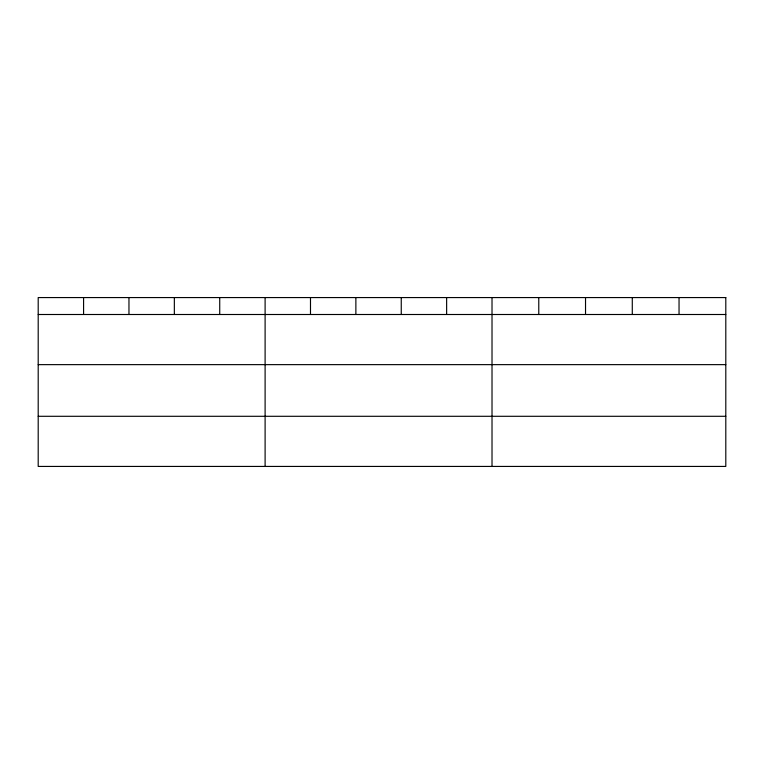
<?xml version="1.0" encoding="UTF-8"?>
<svg xmlns="http://www.w3.org/2000/svg" width="764" height="764" viewBox="0 0 764 764"><rect width="100%" height="100%" fill="white"/><g stroke="black" fill="none" stroke-linecap="round" stroke-linejoin="round"><path stroke-width="1.15" d="M38.2 314.501L725.8 314.501M38.2 364.638L725.8 364.638M38.2 416.294L725.8 416.294M679.043 297.568L679.043 314.501M632.286 297.568L632.286 314.501M585.53 297.568L585.53 314.501M538.773 297.568L538.773 314.501M492.016 297.568L492.016 466.432M446.634 297.568L446.634 314.501M401.253 297.568L401.253 314.501M355.871 297.568L355.871 314.501M310.49 297.568L310.49 314.501M265.108 297.568L265.108 466.432M219.726 297.568L219.726 314.501M174.345 297.568L174.345 314.501M128.963 297.568L128.963 314.501M83.582 297.568L83.582 314.501M725.8 297.568L38.2 297.568L38.2 466.432L725.8 466.432L725.8 297.568"/></g></svg>
